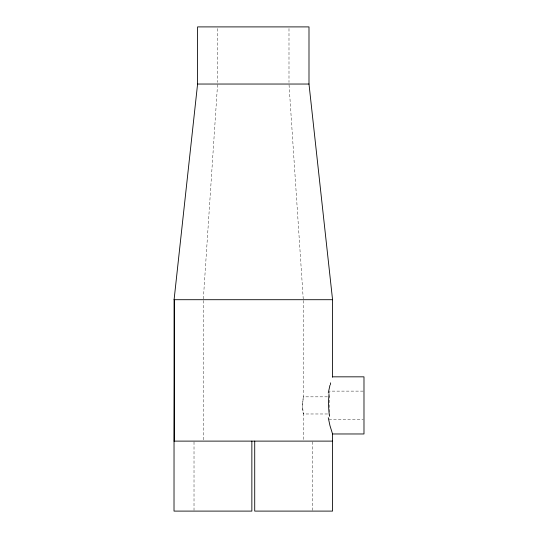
<?xml version="1.0" encoding="UTF-8"?>
<svg xmlns="http://www.w3.org/2000/svg" width="538" height="538" viewBox="0 0 538 538"><rect width="100%" height="100%" fill="white"/><g stroke="black" fill="none" stroke-linecap="round" stroke-linejoin="round"><path stroke-width="0.4" stroke-dasharray="2.69 2.02" d="M303.277 439.465L303.277 413.978L329.707 413.978M303.277 300.547L303.277 396.842L329.707 396.836M302.564 404.146L303.271 396.876L302.531 405.827L303.277 413.964L302.632 408.295M302.551 404.98L302.558 404.563M203.357 298.872L217.581 84.036M363.15 391.119L329.707 391.119L329.707 419.687L363.15 419.687M289.054 84.87L303.224 298.872M302.612 407.898L302.564 406.667M312.565 441.839L312.565 510.374M288.993 28.581L288.993 82.354M217.581 28.581L217.581 82.354M203.297 300.547L203.297 441.113M194.016 441.947L194.016 510.266"/><path stroke-width="0.81" d="M332.417 377.225L332.558 299.706L308.994 84.036L308.994 26.9L197.587 26.9L197.587 84.036L174.09 299.706L174.016 511.1L251.858 511.1L251.858 441.113M174.278 441.113L174.594 299.706M328.261 393.13L329.955 385.208M197.587 84.036L308.994 84.036M174.023 299.706L332.558 299.706M332.558 376.835L363.984 376.835L363.984 433.971L332.558 433.971L329.955 425.605L328.261 417.676M174.07 441.113L332.558 441.113M332.531 433.89L332.558 511.1L254.716 511.1L254.716 441.113M329.424 415.887A27.236 7.633 88.6 0 1 329.007 394.273M330.54 382.841A28.151 3.107 -81.4 0 1 330.487 384.623"/></g></svg>
